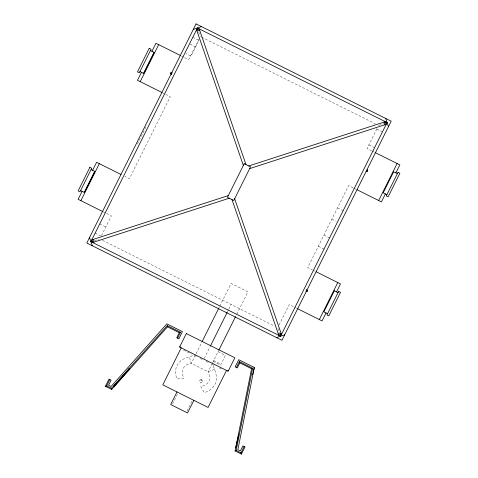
<?xml version="1.0" encoding="UTF-8"?>
<svg xmlns="http://www.w3.org/2000/svg" width="478" height="478" viewBox="0 0 478 478"><rect width="100%" height="100%" fill="white"/><g stroke="black" fill="none" stroke-linecap="round" stroke-linejoin="round"><path stroke-width="0.36" stroke-dasharray="2.39 1.79" d="M137.425 144.009L146.794 125.23M198.956 39.148L188.738 59.636L184.209 57.378M101.479 235.696L111.368 215.871L106.319 213.355M195.46 354.945L191.266 363.352A17.572 11.801 26.5 0 0 183.928 378.074L176.997 379.042L176.263 377.058A22.335 17.919 26.5 0 1 181.544 360.167L185.846 357.843L193.405 355.566M196.094 353.672L201.853 342.123M218.524 308.68L219.169 307.39M219.737 306.255L231.107 283.448L247.933 291.837L236.562 314.638M172.63 403.862L177.601 393.902M204.19 358.494L210.583 345.678M227.486 311.775L228.478 309.78M228.813 309.117L231.131 304.462M186.976 411.014L191.941 401.054M212.286 363.328L208.091 371.741A17.572 11.801 26.5 0 1 200.754 386.463L204.148 392.581L206.173 391.972A22.335 17.919 26.5 0 0 216.486 377.59L215.757 372.756L213.027 365.347M212.596 362.7L218.679 350.505M279.044 325.052L289.262 304.564L293.791 306.822M376.939 128.713L367.056 148.538L371.585 150.797M214.508 369.38L208.091 371.741L191.266 363.352L189.288 356.803M378.588 125.409L383.822 123.659M94.339 240.625L99.149 239.203M201.608 37.17L375.248 123.742M192.676 37.2L198.902 40.301L191.021 56.105L186.044 53.626M376.766 129.06L382.364 131.856M190.005 44.113L195.61 46.904M368.885 144.864L374.489 147.66M181.622 56.087L183.564 57.055M372.231 151.12L374.818 152.41M161.875 92.451L170.288 96.646L129.401 178.653L124.872 176.394M353.128 187.806L348.599 185.548L307.713 267.555L312.242 269.813M353.78 188.129L356.367 189.419M337.462 207.888L343.688 210.989M331.869 219.109L336.225 221.278M323.923 235.045L330.149 238.146M318.33 246.26L324.556 249.367M312.893 270.136L314.829 271.104M103.164 211.784L105.692 213.039M294.436 307.145L297.023 308.435M99.597 223.883L105.823 226.99M95.014 233.085L100.613 235.881M102.507 240.332L274.438 326.056M218.052 351.766L225.407 355.435L220.585 365.108L213.23 361.44M213.672 360.543L221.033 364.212M183.564 350.111L191.511 354.073M194.158 355.399L197.474 357.048M200.121 358.369L203.431 360.018M206.084 361.338L209.394 362.993M212.041 364.314L215.357 365.963M219.33 367.946L221.314 368.932M200.939 379.532L202.588 381.522M198.74 31.924L200.27 36.507M277.951 328.35L279.481 332.933M201.119 379.383L199.129 381.032L200.778 383.021L202.768 381.372L201.119 379.383"/><path stroke-width="0.72" d="M171.453 74.227C170.449 74.789 173.807 71.539 170.293 73.182L171.638 74.192M171.56 74.21L171.817 72.602M306.105 291.616L306.44 289.997L307.707 291.018L306.183 291.604M306.547 289.973L306.368 290.439L306.9 290.254L306.547 289.973L307.707 291.018M239.376 361.607L239.795 362.868L237.279 367.917L235.176 366.865L238.743 359.719L254.32 367.486L237.859 449.69L240.38 450.951L242.896 445.902L244.999 446.948L241.432 454.1L235.104 450.945L251.571 368.741L252.635 368.221L239.376 361.607L236.437 367.498M235.104 450.945L236.168 450.425L252.635 368.221M235.672 447.707L238.695 434.699M252.641 374.71L254.32 367.486M82.126 191.314L78.141 199.308L102.537 211.467M92.613 170.288L96.598 162.299L120.988 174.458M141.464 72.297L137.485 80.286L161.875 92.451M151.95 51.271L155.936 43.283L180.326 55.442M80.615 190.561L84.349 192.425L94.805 171.381M143.657 73.391L154.143 52.365L150.439 50.519M84.349 192.425L94.829 171.393L91.101 169.535M154.173 52.377L143.687 73.403L139.952 71.545M80.878 200.67L99.328 163.661M140.215 81.654L158.666 44.645M90.904 241.641L197.426 27.999L387.096 122.565L280.574 336.207L90.904 241.641L92.32 241.181L92.672 242.519L229.225 198.233M180.535 332.27L167.27 325.661L167.497 326.821L111.75 389.445L105.429 386.29L108.99 379.138L111.093 380.189L108.578 385.232L111.099 386.493L166.846 323.869L182.423 331.636L178.862 338.788L176.758 337.737L179.274 332.694L180.535 332.27L177.595 338.161M105.429 386.29L106.69 385.865L109.832 379.562M181.24 347.853L162.789 384.862L208.055 407.429L226.506 370.42M176.997 391.948L170.712 404.561L187.549 412.962L193.841 400.343M202.17 341.483L218.745 308.244M210.583 345.678L227.152 312.439M218.996 349.872L235.564 316.633M241.432 454.1L241.014 452.839L244.156 446.53M319.334 319.561L337.785 282.552M378.672 200.539L397.122 163.53M334.343 290.809L323.857 311.835L327.561 313.682M326.05 312.929L322.064 320.923L297.675 308.758M336.536 291.903L340.515 283.914L316.125 271.749M385.388 193.913L381.402 201.901L357.012 189.742M395.874 172.887L399.859 164.898L375.463 152.733M111.75 389.445L111.529 388.279L167.27 325.661M243.35 165.472L196.542 29.761L199.189 28.877L245.997 164.587M234.65 198.729L281.458 334.439L278.811 335.323L232.003 199.613M171.895 72.584L170.293 73.182M171.1 73.947L171.524 73.785M193.327 29.367L201.519 26.625M196.942 30.915L199.589 30.03M278.411 334.17L281.058 333.286M276.481 337.576L284.673 334.833M227.516 370.922L228.46 370.605M248.775 165.968L385.328 121.681L386.212 124.328L249.659 168.614M385.68 123.019L387.096 122.565M228.341 195.586L91.788 239.872L92.32 241.181M397.385 173.639L393.651 171.781L383.171 192.807L386.899 194.666M334.313 290.797L338.048 292.656M167.497 326.821L179.274 332.694M239.795 362.868L251.571 368.741M106.69 385.865L111.529 388.279M236.168 450.425L241.014 452.839M197.426 27.999L197.91 29.403M280.09 334.803L280.574 336.207M385.722 118.466L388.465 126.658M384.169 122.057L385.053 124.704M179.913 346.401L180.23 347.351M92.947 239.496L93.831 242.143M89.535 237.542L92.278 245.734M366.495 170.724L366.566 171.172M89.876 167.348L78.135 190.901L79.987 191.821L91.728 168.274L89.876 167.348M149.214 48.332L137.473 71.885L139.325 72.805L151.066 49.258L149.214 48.332M196.052 23.9L86.811 243.009L281.948 340.3L391.189 121.191L196.052 23.9M244.234 163.703L227.456 197.348L233.766 200.497L250.544 166.852L244.234 163.703M186.306 333.578L179.597 347.034L228.149 371.239L234.859 357.783L186.306 333.578M338.675 291.395L326.934 314.948L328.786 315.868L340.527 292.321L338.675 291.395M398.013 172.379L386.272 195.926L388.124 196.852L399.865 173.299L398.013 172.379M129.048 368.825L113.429 386.367L113.788 386.66L129.407 369.112L129.048 368.825M367.403 169.977L366.148 171.01L367.672 171.584L367.403 169.977"/></g></svg>
